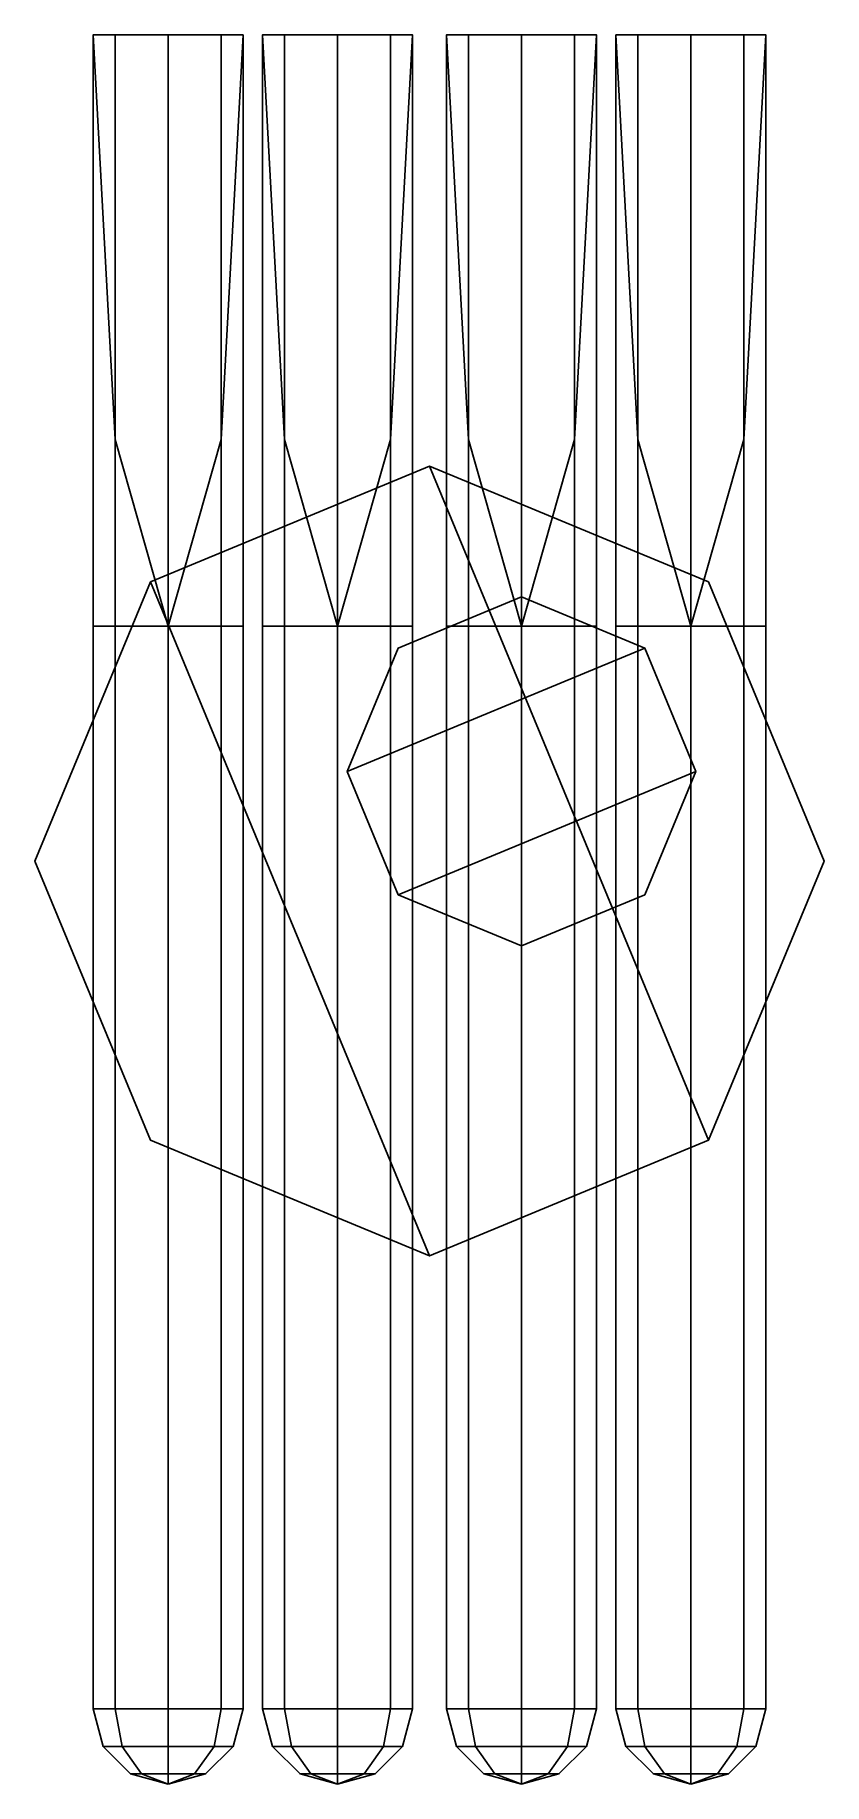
# Model space of a CAD drawing. Extents: x -1.63 to 1.63, y -3.81 to 3.41.
import ezdxf

# ---------------------------------------------------------------- set-up
doc = ezdxf.new("R2010")
doc.units = 0
doc.layers.add('TURRET', color=2, linetype='CONTINUOUS')

msp = doc.modelspace()

# ---------------------------------------------------------------- linework, layer by layer
at = {"layer": 'TURRET'}
for points in [[(-1.39, 3.41, 0.81), (-1.2992, 1.74, 0.5908), (-1.2992, 0.97, 0.5908), (-1.39, 0.97, 0.81)], [(-1.2992, 3.41, 1.0292), (-1.39, 3.41, 0.81), (-1.39, 0.97, 0.81), (-1.2992, 0.97, 1.0292)], [(-1.39, 3.41, 0.81), (-1.2992, 3.41, 1.0292), (-1.2992, 0.97, 1.0292), (-1.39, 0.97, 0.81)], [(-1.2992, 1.74, 0.5908), (-1.39, 3.41, 0.81), (-1.39, 0.97, 0.81), (-1.2992, 0.97, 0.5908)], [(-1.08, 3.41, 1.12), (-1.2992, 3.41, 1.0292), (-1.2992, 0.97, 1.0292), (-1.08, 0.97, 1.12)], [(-1.2992, 3.41, 1.0292), (-1.08, 3.41, 1.12), (-1.08, 0.97, 1.12), (-1.2992, 0.97, 1.0292)], [(-0.8608, 3.41, 1.0292), (-1.08, 3.41, 1.12), (-1.08, 0.97, 1.12), (-0.8608, 0.97, 1.0292)], [(-1.08, 3.41, 1.12), (-0.8608, 3.41, 1.0292), (-0.8608, 0.97, 1.0292), (-1.08, 0.97, 1.12)], [(-0.8608, 1.74, 0.5908), (-0.77, 3.41, 0.81), (-0.77, 0.97, 0.81), (-0.8608, 0.97, 0.5908)], [(-0.77, 3.41, 0.81), (-0.8608, 3.41, 1.0292), (-0.8608, 0.97, 1.0292), (-0.77, 0.97, 0.81)], [(-0.8608, 3.41, 1.0292), (-0.77, 3.41, 0.81), (-0.77, 0.97, 0.81), (-0.8608, 0.97, 1.0292)], [(-0.77, 3.41, 0.81), (-0.8608, 1.74, 0.5908), (-0.8608, 0.97, 0.5908), (-0.77, 0.97, 0.81)], [(-0.5992, 1.74, 0.5908), (-0.69, 3.41, 0.81), (-0.69, 0.97, 0.81), (-0.5992, 0.97, 0.5908)], [(-0.69, 3.41, 0.81), (-0.5992, 3.41, 1.0292), (-0.5992, 0.97, 1.0292), (-0.69, 0.97, 0.81)], [(-0.5992, 3.41, 1.0292), (-0.69, 3.41, 0.81), (-0.69, 0.97, 0.81), (-0.5992, 0.97, 1.0292)], [(-0.69, 3.41, 0.81), (-0.5992, 1.74, 0.5908), (-0.5992, 0.97, 0.5908), (-0.69, 0.97, 0.81)], [(-0.5992, 3.41, 1.0292), (-0.38, 3.41, 1.12), (-0.38, 0.97, 1.12), (-0.5992, 0.97, 1.0292)], [(-0.38, 3.41, 1.12), (-0.5992, 3.41, 1.0292), (-0.5992, 0.97, 1.0292), (-0.38, 0.97, 1.12)], [(-0.38, 3.41, 1.12), (-0.1608, 3.41, 1.0292), (-0.1608, 0.97, 1.0292), (-0.38, 0.97, 1.12)], [(-0.1608, 3.41, 1.0292), (-0.38, 3.41, 1.12), (-0.38, 0.97, 1.12), (-0.1608, 0.97, 1.0292)], [(-0.07, 3.41, 0.81), (-0.1608, 1.74, 0.5908), (-0.1608, 0.97, 0.5908), (-0.07, 0.97, 0.81)], [(-0.1608, 3.41, 1.0292), (-0.07, 3.41, 0.81), (-0.07, 0.97, 0.81), (-0.1608, 0.97, 1.0292)], [(-0.07, 3.41, 0.81), (-0.1608, 3.41, 1.0292), (-0.1608, 0.97, 1.0292), (-0.07, 0.97, 0.81)], [(-0.1608, 1.74, 0.5908), (-0.07, 3.41, 0.81), (-0.07, 0.97, 0.81), (-0.1608, 0.97, 0.5908)], [(0.1608, 3.41, 1.0292), (0.07, 3.41, 0.81), (0.07, 0.97, 0.81), (0.1608, 0.97, 1.0292)], [(0.07, 3.41, 0.81), (0.1608, 1.74, 0.5908), (0.1608, 0.97, 0.5908), (0.07, 0.97, 0.81)], [(0.07, 3.41, 0.81), (0.1608, 3.41, 1.0292), (0.1608, 0.97, 1.0292), (0.07, 0.97, 0.81)], [(0.1608, 1.74, 0.5908), (0.07, 3.41, 0.81), (0.07, 0.97, 0.81), (0.1608, 0.97, 0.5908)], [(0.38, 3.41, 1.12), (0.1608, 3.41, 1.0292), (0.1608, 0.97, 1.0292), (0.38, 0.97, 1.12)], [(0.1608, 3.41, 1.0292), (0.38, 3.41, 1.12), (0.38, 0.97, 1.12), (0.1608, 0.97, 1.0292)], [(0.5992, 3.41, 1.0292), (0.38, 3.41, 1.12), (0.38, 0.97, 1.12), (0.5992, 0.97, 1.0292)], [(0.38, 3.41, 1.12), (0.5992, 3.41, 1.0292), (0.5992, 0.97, 1.0292), (0.38, 0.97, 1.12)], [(0.69, 3.41, 0.81), (0.5992, 3.41, 1.0292), (0.5992, 0.97, 1.0292), (0.69, 0.97, 0.81)], [(0.5992, 1.74, 0.5908), (0.69, 3.41, 0.81), (0.69, 0.97, 0.81), (0.5992, 0.97, 0.5908)], [(0.5992, 3.41, 1.0292), (0.69, 3.41, 0.81), (0.69, 0.97, 0.81), (0.5992, 0.97, 1.0292)], [(0.69, 3.41, 0.81), (0.5992, 1.74, 0.5908), (0.5992, 0.97, 0.5908), (0.69, 0.97, 0.81)], [(0.8608, 1.74, 0.5908), (0.77, 3.41, 0.81), (0.77, 0.97, 0.81), (0.8608, 0.97, 0.5908)], [(0.77, 3.41, 0.81), (0.8608, 3.41, 1.0292), (0.8608, 0.97, 1.0292), (0.77, 0.97, 0.81)], [(0.8608, 3.41, 1.0292), (0.77, 3.41, 0.81), (0.77, 0.97, 0.81), (0.8608, 0.97, 1.0292)], [(0.77, 3.41, 0.81), (0.8608, 1.74, 0.5908), (0.8608, 0.97, 0.5908), (0.77, 0.97, 0.81)], [(0.8608, 3.41, 1.0292), (1.08, 3.41, 1.12), (1.08, 0.97, 1.12), (0.8608, 0.97, 1.0292)], [(1.08, 3.41, 1.12), (0.8608, 3.41, 1.0292), (0.8608, 0.97, 1.0292), (1.08, 0.97, 1.12)], [(1.08, 3.41, 1.12), (1.2992, 3.41, 1.0292), (1.2992, 0.97, 1.0292), (1.08, 0.97, 1.12)], [(1.2992, 3.41, 1.0292), (1.08, 3.41, 1.12), (1.08, 0.97, 1.12), (1.2992, 0.97, 1.0292)], [(1.39, 3.41, 0.81), (1.2992, 1.74, 0.5908), (1.2992, 0.97, 0.5908), (1.39, 0.97, 0.81)], [(1.2992, 3.41, 1.0292), (1.39, 3.41, 0.81), (1.39, 0.97, 0.81), (1.2992, 0.97, 1.0292)], [(1.39, 3.41, 0.81), (1.2992, 3.41, 1.0292), (1.2992, 0.97, 1.0292), (1.39, 0.97, 0.81)], [(1.2992, 1.74, 0.5908), (1.39, 3.41, 0.81), (1.39, 0.97, 0.81), (1.2992, 0.97, 0.5908)], [(-1.2992, 1.74, 0.5908), (-1.08, 0.97, 0.5), (-1.08, 0.97, 0.5), (-1.2992, 0.97, 0.5908)], [(-1.08, 0.97, 0.5), (-1.2992, 1.74, 0.5908), (-1.2992, 0.97, 0.5908), (-1.08, 0.97, 0.5)], [(-1.08, 0.97, 0.5), (-0.8608, 1.74, 0.5908), (-0.8608, 0.97, 0.5908), (-1.08, 0.97, 0.5)], [(-0.8608, 1.74, 0.5908), (-1.08, 0.97, 0.5), (-1.08, 0.97, 0.5), (-0.8608, 0.97, 0.5908)], [(-0.38, 0.97, 0.5), (-0.5992, 1.74, 0.5908), (-0.5992, 0.97, 0.5908), (-0.38, 0.97, 0.5)], [(-0.5992, 1.74, 0.5908), (-0.38, 0.97, 0.5), (-0.38, 0.97, 0.5), (-0.5992, 0.97, 0.5908)], [(-0.1608, 1.74, 0.5908), (-0.38, 0.97, 0.5), (-0.38, 0.97, 0.5), (-0.1608, 0.97, 0.5908)], [(-0.38, 0.97, 0.5), (-0.1608, 1.74, 0.5908), (-0.1608, 0.97, 0.5908), (-0.38, 0.97, 0.5)], [(0.1608, 1.74, 0.5908), (0.38, 0.97, 0.5), (0.38, 0.97, 0.5), (0.1608, 0.97, 0.5908)], [(0.38, 0.97, 0.5), (0.1608, 1.74, 0.5908), (0.1608, 0.97, 0.5908), (0.38, 0.97, 0.5)], [(0.38, 0.97, 0.5), (0.5992, 1.74, 0.5908), (0.5992, 0.97, 0.5908), (0.38, 0.97, 0.5)], [(0.5992, 1.74, 0.5908), (0.38, 0.97, 0.5), (0.38, 0.97, 0.5), (0.5992, 0.97, 0.5908)], [(1.08, 0.97, 0.5), (0.8608, 1.74, 0.5908), (0.8608, 0.97, 0.5908), (1.08, 0.97, 0.5)], [(0.8608, 1.74, 0.5908), (1.08, 0.97, 0.5), (1.08, 0.97, 0.5), (0.8608, 0.97, 0.5908)], [(1.2992, 1.74, 0.5908), (1.08, 0.97, 0.5), (1.08, 0.97, 0.5), (1.2992, 0.97, 0.5908)], [(1.08, 0.97, 0.5), (1.2992, 1.74, 0.5908), (1.2992, 0.97, 0.5908), (1.08, 0.97, 0.5)], [(0, 1.63), (-1.1526, 1.1526), (-1.1526, 1.1526, 0.5), (0, 1.63, 0.5)], [(-1.1526, 1.1526, 0.5), (0, -1.63, 0.5), (1.1526, -1.1526, 0.5), (0, 1.63, 0.5)], [(1.1526, 1.1526), (0, 1.63), (0, 1.63, 0.5), (1.1526, 1.1526, 0.5)], [(0, 1.63, 0.5), (1.1526, -1.1526, 0.5), (1.63, 0, 0.5), (1.1526, 1.1526, 0.5)], [(-1.1526, 1.1526), (-1.63, 0), (-1.63, 0, 0.5), (-1.1526, 1.1526, 0.5)], [(-1.63, 0, 0.5), (-1.1526, -1.1526, 0.5), (0, -1.63, 0.5), (-1.1526, 1.1526, 0.5)], [(-0.34, 0.37, 2.18), (0.8891, 0.8791, 2.18), (0.38, 1.09, 2.18), (-0.1291, 0.8791, 2.18)], [(0.38, 1.09, 1.12), (-0.1291, 0.8791, 1.12), (-0.1291, 0.8791, 2.18), (0.38, 1.09, 2.18)], [(0.8891, 0.8791, 1.12), (0.38, 1.09, 1.12), (0.38, 1.09, 2.18), (0.8891, 0.8791, 2.18)], [(1.63, 0), (1.1526, 1.1526), (1.1526, 1.1526, 0.5), (1.63, 0, 0.5)], [(-1.39, 0.97, 0.81), (-1.2992, 0.97, 0.5908), (-1.2992, -3.5, 0.5908), (-1.39, -3.5, 0.81)], [(-1.2992, 0.97, 1.0292), (-1.39, 0.97, 0.81), (-1.39, -3.5, 0.81), (-1.2992, -3.5, 1.0292)], [(-0.8608, 0.97, 1.0292), (-1.39, 0.97, 0.81), (-1.2992, 0.97, 1.0292), (-1.08, 0.97, 1.12)], [(-0.77, 0.97, 0.81), (-1.2992, 0.97, 0.5908), (-1.39, 0.97, 0.81), (-0.8608, 0.97, 1.0292)], [(-1.2992, 0.97, 0.5908), (-1.08, 0.97, 0.5), (-1.08, -3.5, 0.5), (-1.2992, -3.5, 0.5908)], [(-1.08, 0.97, 1.12), (-1.2992, 0.97, 1.0292), (-1.2992, -3.5, 1.0292), (-1.08, -3.5, 1.12)], [(-0.8608, 0.97, 0.5908), (-1.08, 0.97, 0.5), (-1.2992, 0.97, 0.5908), (-0.77, 0.97, 0.81)], [(-1.08, 0.97, 0.5), (-0.8608, 0.97, 0.5908), (-0.8608, -3.5, 0.5908), (-1.08, -3.5, 0.5)], [(-0.8608, 0.97, 1.0292), (-1.08, 0.97, 1.12), (-1.08, -3.5, 1.12), (-0.8608, -3.5, 1.0292)], [(-0.8608, 0.97, 0.5908), (-0.77, 0.97, 0.81), (-0.77, -3.5, 0.81), (-0.8608, -3.5, 0.5908)], [(-0.77, 0.97, 0.81), (-0.8608, 0.97, 1.0292), (-0.8608, -3.5, 1.0292), (-0.77, -3.5, 0.81)], [(-0.5992, 0.97, 1.0292), (-0.69, 0.97, 0.81), (-0.69, -3.5, 0.81), (-0.5992, -3.5, 1.0292)], [(-0.69, 0.97, 0.81), (-0.5992, 0.97, 0.5908), (-0.5992, -3.5, 0.5908), (-0.69, -3.5, 0.81)], [(-0.07, 0.97, 0.81), (-0.5992, 0.97, 0.5908), (-0.69, 0.97, 0.81), (-0.1608, 0.97, 1.0292)], [(-0.1608, 0.97, 1.0292), (-0.69, 0.97, 0.81), (-0.5992, 0.97, 1.0292), (-0.38, 0.97, 1.12)], [(-0.38, 0.97, 1.12), (-0.5992, 0.97, 1.0292), (-0.5992, -3.5, 1.0292), (-0.38, -3.5, 1.12)], [(-0.5992, 0.97, 0.5908), (-0.38, 0.97, 0.5), (-0.38, -3.5, 0.5), (-0.5992, -3.5, 0.5908)], [(-0.1608, 0.97, 0.5908), (-0.38, 0.97, 0.5), (-0.5992, 0.97, 0.5908), (-0.07, 0.97, 0.81)], [(-0.1608, 0.97, 1.0292), (-0.38, 0.97, 1.12), (-0.38, -3.5, 1.12), (-0.1608, -3.5, 1.0292)], [(-0.38, 0.97, 0.5), (-0.1608, 0.97, 0.5908), (-0.1608, -3.5, 0.5908), (-0.38, -3.5, 0.5)], [(-0.07, 0.97, 0.81), (-0.1608, 0.97, 1.0292), (-0.1608, -3.5, 1.0292), (-0.07, -3.5, 0.81)], [(-0.1608, 0.97, 0.5908), (-0.07, 0.97, 0.81), (-0.07, -3.5, 0.81), (-0.1608, -3.5, 0.5908)], [(0.1608, 0.97, 1.0292), (0.07, 0.97, 0.81), (0.07, -3.5, 0.81), (0.1608, -3.5, 1.0292)], [(0.07, 0.97, 0.81), (0.1608, 0.97, 0.5908), (0.1608, -3.5, 0.5908), (0.07, -3.5, 0.81)], [(0.5992, 0.97, 1.0292), (0.07, 0.97, 0.81), (0.1608, 0.97, 1.0292), (0.38, 0.97, 1.12)], [(0.69, 0.97, 0.81), (0.1608, 0.97, 0.5908), (0.07, 0.97, 0.81), (0.5992, 0.97, 1.0292)], [(0.38, 0.97, 1.12), (0.1608, 0.97, 1.0292), (0.1608, -3.5, 1.0292), (0.38, -3.5, 1.12)], [(0.1608, 0.97, 0.5908), (0.38, 0.97, 0.5), (0.38, -3.5, 0.5), (0.1608, -3.5, 0.5908)], [(0.5992, 0.97, 0.5908), (0.38, 0.97, 0.5), (0.1608, 0.97, 0.5908), (0.69, 0.97, 0.81)], [(0.5992, 0.97, 1.0292), (0.38, 0.97, 1.12), (0.38, -3.5, 1.12), (0.5992, -3.5, 1.0292)], [(0.38, 0.97, 0.5), (0.5992, 0.97, 0.5908), (0.5992, -3.5, 0.5908), (0.38, -3.5, 0.5)], [(0.69, 0.97, 0.81), (0.5992, 0.97, 1.0292), (0.5992, -3.5, 1.0292), (0.69, -3.5, 0.81)], [(0.5992, 0.97, 0.5908), (0.69, 0.97, 0.81), (0.69, -3.5, 0.81), (0.5992, -3.5, 0.5908)], [(0.8608, 0.97, 1.0292), (0.77, 0.97, 0.81), (0.77, -3.5, 0.81), (0.8608, -3.5, 1.0292)], [(0.77, 0.97, 0.81), (0.8608, 0.97, 0.5908), (0.8608, -3.5, 0.5908), (0.77, -3.5, 0.81)], [(1.39, 0.97, 0.81), (0.8608, 0.97, 0.5908), (0.77, 0.97, 0.81), (1.2992, 0.97, 1.0292)], [(1.2992, 0.97, 1.0292), (0.77, 0.97, 0.81), (0.8608, 0.97, 1.0292), (1.08, 0.97, 1.12)], [(1.08, 0.97, 1.12), (0.8608, 0.97, 1.0292), (0.8608, -3.5, 1.0292), (1.08, -3.5, 1.12)], [(0.8608, 0.97, 0.5908), (1.08, 0.97, 0.5), (1.08, -3.5, 0.5), (0.8608, -3.5, 0.5908)], [(1.2992, 0.97, 0.5908), (1.08, 0.97, 0.5), (0.8608, 0.97, 0.5908), (1.39, 0.97, 0.81)], [(1.2992, 0.97, 1.0292), (1.08, 0.97, 1.12), (1.08, -3.5, 1.12), (1.2992, -3.5, 1.0292)], [(1.08, 0.97, 0.5), (1.2992, 0.97, 0.5908), (1.2992, -3.5, 0.5908), (1.08, -3.5, 0.5)], [(1.39, 0.97, 0.81), (1.2992, 0.97, 1.0292), (1.2992, -3.5, 1.0292), (1.39, -3.5, 0.81)], [(1.2992, 0.97, 0.5908), (1.39, 0.97, 0.81), (1.39, -3.5, 0.81), (1.2992, -3.5, 0.5908)], [(-0.1291, 0.8791, 1.12), (-0.34, 0.37, 1.12), (-0.34, 0.37, 2.18), (-0.1291, 0.8791, 2.18)], [(-0.1291, -0.1391, 2.18), (1.1, 0.37, 2.18), (0.8891, 0.8791, 2.18), (-0.34, 0.37, 2.18)], [(1.1, 0.37, 1.12), (0.8891, 0.8791, 1.12), (0.8891, 0.8791, 2.18), (1.1, 0.37, 2.18)], [(-0.34, 0.37, 1.12), (-0.1291, -0.1391, 1.12), (-0.1291, -0.1391, 2.18), (-0.34, 0.37, 2.18)], [(0.38, -0.35, 2.18), (0.8891, -0.1391, 2.18), (1.1, 0.37, 2.18), (-0.1291, -0.1391, 2.18)], [(0.8891, -0.1391, 1.12), (1.1, 0.37, 1.12), (1.1, 0.37, 2.18), (0.8891, -0.1391, 2.18)], [(-1.63, 0), (-1.1526, -1.1526), (-1.1526, -1.1526, 0.5), (-1.63, 0, 0.5)], [(1.1526, -1.1526), (1.63, 0), (1.63, 0, 0.5), (1.1526, -1.1526, 0.5)], [(-0.1291, -0.1391, 1.12), (0.38, -0.35, 1.12), (0.38, -0.35, 2.18), (-0.1291, -0.1391, 2.18)], [(0.38, -0.35, 1.12), (0.8891, -0.1391, 1.12), (0.8891, -0.1391, 2.18), (0.38, -0.35, 2.18)], [(-1.1526, -1.1526), (0, -1.63), (0, -1.63, 0.5), (-1.1526, -1.1526, 0.5)], [(0, -1.63), (1.1526, -1.1526), (1.1526, -1.1526, 0.5), (0, -1.63, 0.5)], [(-1.2698, -3.655, 0.9998), (-1.2992, -3.5, 1.0292), (-1.39, -3.5, 0.81), (-1.3485, -3.655, 0.81)], [(-1.3485, -3.655, 0.81), (-1.39, -3.5, 0.81), (-1.2992, -3.5, 0.5908), (-1.2698, -3.655, 0.6202)], [(-1.08, -3.655, 1.0785), (-1.08, -3.5, 1.12), (-1.2992, -3.5, 1.0292), (-1.2698, -3.655, 0.9998)], [(-1.2698, -3.655, 0.6202), (-1.2992, -3.5, 0.5908), (-1.08, -3.5, 0.5), (-1.08, -3.655, 0.5415)], [(-0.8902, -3.655, 0.9998), (-0.8608, -3.5, 1.0292), (-1.08, -3.5, 1.12), (-1.08, -3.655, 1.0785)], [(-1.08, -3.655, 0.5415), (-1.08, -3.5, 0.5), (-0.8608, -3.5, 0.5908), (-0.8902, -3.655, 0.6202)], [(-0.8115, -3.655, 0.81), (-0.77, -3.5, 0.81), (-0.8608, -3.5, 1.0292), (-0.8902, -3.655, 0.9998)], [(-0.8902, -3.655, 0.6202), (-0.8608, -3.5, 0.5908), (-0.77, -3.5, 0.81), (-0.8115, -3.655, 0.81)], [(-0.6485, -3.655, 0.81), (-0.69, -3.5, 0.81), (-0.5992, -3.5, 0.5908), (-0.5698, -3.655, 0.6202)], [(-0.5698, -3.655, 0.9998), (-0.5992, -3.5, 1.0292), (-0.69, -3.5, 0.81), (-0.6485, -3.655, 0.81)], [(-0.5698, -3.655, 0.6202), (-0.5992, -3.5, 0.5908), (-0.38, -3.5, 0.5), (-0.38, -3.655, 0.5415)], [(-0.38, -3.655, 1.0785), (-0.38, -3.5, 1.12), (-0.5992, -3.5, 1.0292), (-0.5698, -3.655, 0.9998)], [(-0.38, -3.655, 0.5415), (-0.38, -3.5, 0.5), (-0.1608, -3.5, 0.5908), (-0.1902, -3.655, 0.6202)], [(-0.1902, -3.655, 0.9998), (-0.1608, -3.5, 1.0292), (-0.38, -3.5, 1.12), (-0.38, -3.655, 1.0785)], [(-0.1902, -3.655, 0.6202), (-0.1608, -3.5, 0.5908), (-0.07, -3.5, 0.81), (-0.1115, -3.655, 0.81)], [(-0.1115, -3.655, 0.81), (-0.07, -3.5, 0.81), (-0.1608, -3.5, 1.0292), (-0.1902, -3.655, 0.9998)], [(0.1115, -3.655, 0.81), (0.07, -3.5, 0.81), (0.1608, -3.5, 0.5908), (0.1902, -3.655, 0.6202)], [(0.1902, -3.655, 0.9998), (0.1608, -3.5, 1.0292), (0.07, -3.5, 0.81), (0.1115, -3.655, 0.81)], [(0.1902, -3.655, 0.6202), (0.1608, -3.5, 0.5908), (0.38, -3.5, 0.5), (0.38, -3.655, 0.5415)], [(0.38, -3.655, 1.0785), (0.38, -3.5, 1.12), (0.1608, -3.5, 1.0292), (0.1902, -3.655, 0.9998)], [(0.38, -3.655, 0.5415), (0.38, -3.5, 0.5), (0.5992, -3.5, 0.5908), (0.5698, -3.655, 0.6202)], [(0.5698, -3.655, 0.9998), (0.5992, -3.5, 1.0292), (0.38, -3.5, 1.12), (0.38, -3.655, 1.0785)], [(0.5698, -3.655, 0.6202), (0.5992, -3.5, 0.5908), (0.69, -3.5, 0.81), (0.6485, -3.655, 0.81)], [(0.6485, -3.655, 0.81), (0.69, -3.5, 0.81), (0.5992, -3.5, 1.0292), (0.5698, -3.655, 0.9998)], [(0.8115, -3.655, 0.81), (0.77, -3.5, 0.81), (0.8608, -3.5, 0.5908), (0.8902, -3.655, 0.6202)], [(0.8902, -3.655, 0.9998), (0.8608, -3.5, 1.0292), (0.77, -3.5, 0.81), (0.8115, -3.655, 0.81)], [(0.8902, -3.655, 0.6202), (0.8608, -3.5, 0.5908), (1.08, -3.5, 0.5), (1.08, -3.655, 0.5415)], [(1.08, -3.655, 1.0785), (1.08, -3.5, 1.12), (0.8608, -3.5, 1.0292), (0.8902, -3.655, 0.9998)], [(1.08, -3.655, 0.5415), (1.08, -3.5, 0.5), (1.2992, -3.5, 0.5908), (1.2698, -3.655, 0.6202)], [(1.2698, -3.655, 0.9998), (1.2992, -3.5, 1.0292), (1.08, -3.5, 1.12), (1.08, -3.655, 1.0785)], [(1.2698, -3.655, 0.6202), (1.2992, -3.5, 0.5908), (1.39, -3.5, 0.81), (1.3485, -3.655, 0.81)], [(1.3485, -3.655, 0.81), (1.39, -3.5, 0.81), (1.2992, -3.5, 1.0292), (1.2698, -3.655, 0.9998)], [(-1.1896, -3.7685, 0.9196), (-1.2698, -3.655, 0.9998), (-1.3485, -3.655, 0.81), (-1.235, -3.7685, 0.81)], [(-1.235, -3.7685, 0.81), (-1.3485, -3.655, 0.81), (-1.2698, -3.655, 0.6202), (-1.1896, -3.7685, 0.7004)], [(-1.08, -3.7685, 0.965), (-1.08, -3.655, 1.0785), (-1.2698, -3.655, 0.9998), (-1.1896, -3.7685, 0.9196)], [(-1.1896, -3.7685, 0.7004), (-1.2698, -3.655, 0.6202), (-1.08, -3.655, 0.5415), (-1.08, -3.7685, 0.655)], [(-0.9704, -3.7685, 0.9196), (-0.8902, -3.655, 0.9998), (-1.08, -3.655, 1.0785), (-1.08, -3.7685, 0.965)], [(-1.08, -3.7685, 0.655), (-1.08, -3.655, 0.5415), (-0.8902, -3.655, 0.6202), (-0.9704, -3.7685, 0.7004)], [(-0.925, -3.7685, 0.81), (-0.8115, -3.655, 0.81), (-0.8902, -3.655, 0.9998), (-0.9704, -3.7685, 0.9196)], [(-0.9704, -3.7685, 0.7004), (-0.8902, -3.655, 0.6202), (-0.8115, -3.655, 0.81), (-0.925, -3.7685, 0.81)], [(-0.535, -3.7685, 0.81), (-0.6485, -3.655, 0.81), (-0.5698, -3.655, 0.6202), (-0.4896, -3.7685, 0.7004)], [(-0.4896, -3.7685, 0.9196), (-0.5698, -3.655, 0.9998), (-0.6485, -3.655, 0.81), (-0.535, -3.7685, 0.81)], [(-0.4896, -3.7685, 0.7004), (-0.5698, -3.655, 0.6202), (-0.38, -3.655, 0.5415), (-0.38, -3.7685, 0.655)], [(-0.38, -3.7685, 0.965), (-0.38, -3.655, 1.0785), (-0.5698, -3.655, 0.9998), (-0.4896, -3.7685, 0.9196)], [(-0.38, -3.7685, 0.655), (-0.38, -3.655, 0.5415), (-0.1902, -3.655, 0.6202), (-0.2704, -3.7685, 0.7004)], [(-0.2704, -3.7685, 0.9196), (-0.1902, -3.655, 0.9998), (-0.38, -3.655, 1.0785), (-0.38, -3.7685, 0.965)], [(-0.2704, -3.7685, 0.7004), (-0.1902, -3.655, 0.6202), (-0.1115, -3.655, 0.81), (-0.225, -3.7685, 0.81)], [(-0.225, -3.7685, 0.81), (-0.1115, -3.655, 0.81), (-0.1902, -3.655, 0.9998), (-0.2704, -3.7685, 0.9196)], [(0.225, -3.7685, 0.81), (0.1115, -3.655, 0.81), (0.1902, -3.655, 0.6202), (0.2704, -3.7685, 0.7004)], [(0.2704, -3.7685, 0.9196), (0.1902, -3.655, 0.9998), (0.1115, -3.655, 0.81), (0.225, -3.7685, 0.81)], [(0.2704, -3.7685, 0.7004), (0.1902, -3.655, 0.6202), (0.38, -3.655, 0.5415), (0.38, -3.7685, 0.655)], [(0.38, -3.7685, 0.965), (0.38, -3.655, 1.0785), (0.1902, -3.655, 0.9998), (0.2704, -3.7685, 0.9196)], [(0.38, -3.7685, 0.655), (0.38, -3.655, 0.5415), (0.5698, -3.655, 0.6202), (0.4896, -3.7685, 0.7004)], [(0.4896, -3.7685, 0.9196), (0.5698, -3.655, 0.9998), (0.38, -3.655, 1.0785), (0.38, -3.7685, 0.965)], [(0.4896, -3.7685, 0.7004), (0.5698, -3.655, 0.6202), (0.6485, -3.655, 0.81), (0.535, -3.7685, 0.81)], [(0.535, -3.7685, 0.81), (0.6485, -3.655, 0.81), (0.5698, -3.655, 0.9998), (0.4896, -3.7685, 0.9196)], [(0.925, -3.7685, 0.81), (0.8115, -3.655, 0.81), (0.8902, -3.655, 0.6202), (0.9704, -3.7685, 0.7004)], [(0.9704, -3.7685, 0.9196), (0.8902, -3.655, 0.9998), (0.8115, -3.655, 0.81), (0.925, -3.7685, 0.81)], [(0.9704, -3.7685, 0.7004), (0.8902, -3.655, 0.6202), (1.08, -3.655, 0.5415), (1.08, -3.7685, 0.655)], [(1.08, -3.7685, 0.965), (1.08, -3.655, 1.0785), (0.8902, -3.655, 0.9998), (0.9704, -3.7685, 0.9196)], [(1.08, -3.7685, 0.655), (1.08, -3.655, 0.5415), (1.2698, -3.655, 0.6202), (1.1896, -3.7685, 0.7004)], [(1.1896, -3.7685, 0.9196), (1.2698, -3.655, 0.9998), (1.08, -3.655, 1.0785), (1.08, -3.7685, 0.965)], [(1.1896, -3.7685, 0.7004), (1.2698, -3.655, 0.6202), (1.3485, -3.655, 0.81), (1.235, -3.7685, 0.81)], [(1.235, -3.7685, 0.81), (1.3485, -3.655, 0.81), (1.2698, -3.655, 0.9998), (1.1896, -3.7685, 0.9196)], [(-1.08, -3.81, 0.81), (-1.1896, -3.7685, 0.9196), (-1.235, -3.7685, 0.81), (-1.08, -3.81, 0.81)], [(-1.08, -3.81, 0.81), (-1.235, -3.7685, 0.81), (-1.1896, -3.7685, 0.7004), (-1.08, -3.81, 0.81)], [(-1.08, -3.81, 0.81), (-1.08, -3.7685, 0.965), (-1.1896, -3.7685, 0.9196), (-1.08, -3.81, 0.81)], [(-1.08, -3.81, 0.81), (-1.1896, -3.7685, 0.7004), (-1.08, -3.7685, 0.655), (-1.08, -3.81, 0.81)], [(-1.08, -3.81, 0.81), (-0.9704, -3.7685, 0.9196), (-1.08, -3.7685, 0.965), (-1.08, -3.81, 0.81)], [(-1.08, -3.81, 0.81), (-0.925, -3.7685, 0.81), (-0.9704, -3.7685, 0.9196), (-1.08, -3.81, 0.81)], [(-1.08, -3.81, 0.81), (-0.9704, -3.7685, 0.7004), (-0.925, -3.7685, 0.81), (-1.08, -3.81, 0.81)], [(-1.08, -3.81, 0.81), (-1.08, -3.7685, 0.655), (-0.9704, -3.7685, 0.7004), (-1.08, -3.81, 0.81)], [(-0.38, -3.81, 0.81), (-0.535, -3.7685, 0.81), (-0.4896, -3.7685, 0.7004), (-0.38, -3.81, 0.81)], [(-0.38, -3.81, 0.81), (-0.4896, -3.7685, 0.9196), (-0.535, -3.7685, 0.81), (-0.38, -3.81, 0.81)], [(-0.38, -3.81, 0.81), (-0.4896, -3.7685, 0.7004), (-0.38, -3.7685, 0.655), (-0.38, -3.81, 0.81)], [(-0.38, -3.81, 0.81), (-0.38, -3.7685, 0.965), (-0.4896, -3.7685, 0.9196), (-0.38, -3.81, 0.81)], [(-0.38, -3.81, 0.81), (-0.38, -3.7685, 0.655), (-0.2704, -3.7685, 0.7004), (-0.38, -3.81, 0.81)], [(-0.38, -3.81, 0.81), (-0.2704, -3.7685, 0.7004), (-0.225, -3.7685, 0.81), (-0.38, -3.81, 0.81)], [(-0.38, -3.81, 0.81), (-0.225, -3.7685, 0.81), (-0.2704, -3.7685, 0.9196), (-0.38, -3.81, 0.81)], [(-0.38, -3.81, 0.81), (-0.2704, -3.7685, 0.9196), (-0.38, -3.7685, 0.965), (-0.38, -3.81, 0.81)], [(0.38, -3.81, 0.81), (0.225, -3.7685, 0.81), (0.2704, -3.7685, 0.7004), (0.38, -3.81, 0.81)], [(0.38, -3.81, 0.81), (0.2704, -3.7685, 0.9196), (0.225, -3.7685, 0.81), (0.38, -3.81, 0.81)], [(0.38, -3.81, 0.81), (0.2704, -3.7685, 0.7004), (0.38, -3.7685, 0.655), (0.38, -3.81, 0.81)], [(0.38, -3.81, 0.81), (0.38, -3.7685, 0.965), (0.2704, -3.7685, 0.9196), (0.38, -3.81, 0.81)], [(0.38, -3.81, 0.81), (0.38, -3.7685, 0.655), (0.4896, -3.7685, 0.7004), (0.38, -3.81, 0.81)], [(0.38, -3.81, 0.81), (0.4896, -3.7685, 0.7004), (0.535, -3.7685, 0.81), (0.38, -3.81, 0.81)], [(0.38, -3.81, 0.81), (0.535, -3.7685, 0.81), (0.4896, -3.7685, 0.9196), (0.38, -3.81, 0.81)], [(0.38, -3.81, 0.81), (0.4896, -3.7685, 0.9196), (0.38, -3.7685, 0.965), (0.38, -3.81, 0.81)], [(1.08, -3.81, 0.81), (0.925, -3.7685, 0.81), (0.9704, -3.7685, 0.7004), (1.08, -3.81, 0.81)], [(1.08, -3.81, 0.81), (0.9704, -3.7685, 0.9196), (0.925, -3.7685, 0.81), (1.08, -3.81, 0.81)], [(1.08, -3.81, 0.81), (0.9704, -3.7685, 0.7004), (1.08, -3.7685, 0.655), (1.08, -3.81, 0.81)], [(1.08, -3.81, 0.81), (1.08, -3.7685, 0.965), (0.9704, -3.7685, 0.9196), (1.08, -3.81, 0.81)], [(1.08, -3.81, 0.81), (1.08, -3.7685, 0.655), (1.1896, -3.7685, 0.7004), (1.08, -3.81, 0.81)], [(1.08, -3.81, 0.81), (1.1896, -3.7685, 0.7004), (1.235, -3.7685, 0.81), (1.08, -3.81, 0.81)], [(1.08, -3.81, 0.81), (1.235, -3.7685, 0.81), (1.1896, -3.7685, 0.9196), (1.08, -3.81, 0.81)], [(1.08, -3.81, 0.81), (1.1896, -3.7685, 0.9196), (1.08, -3.7685, 0.965), (1.08, -3.81, 0.81)]]:
    msp.add_3dface(points, dxfattribs=at)

doc.saveas('drawing.dxf')
